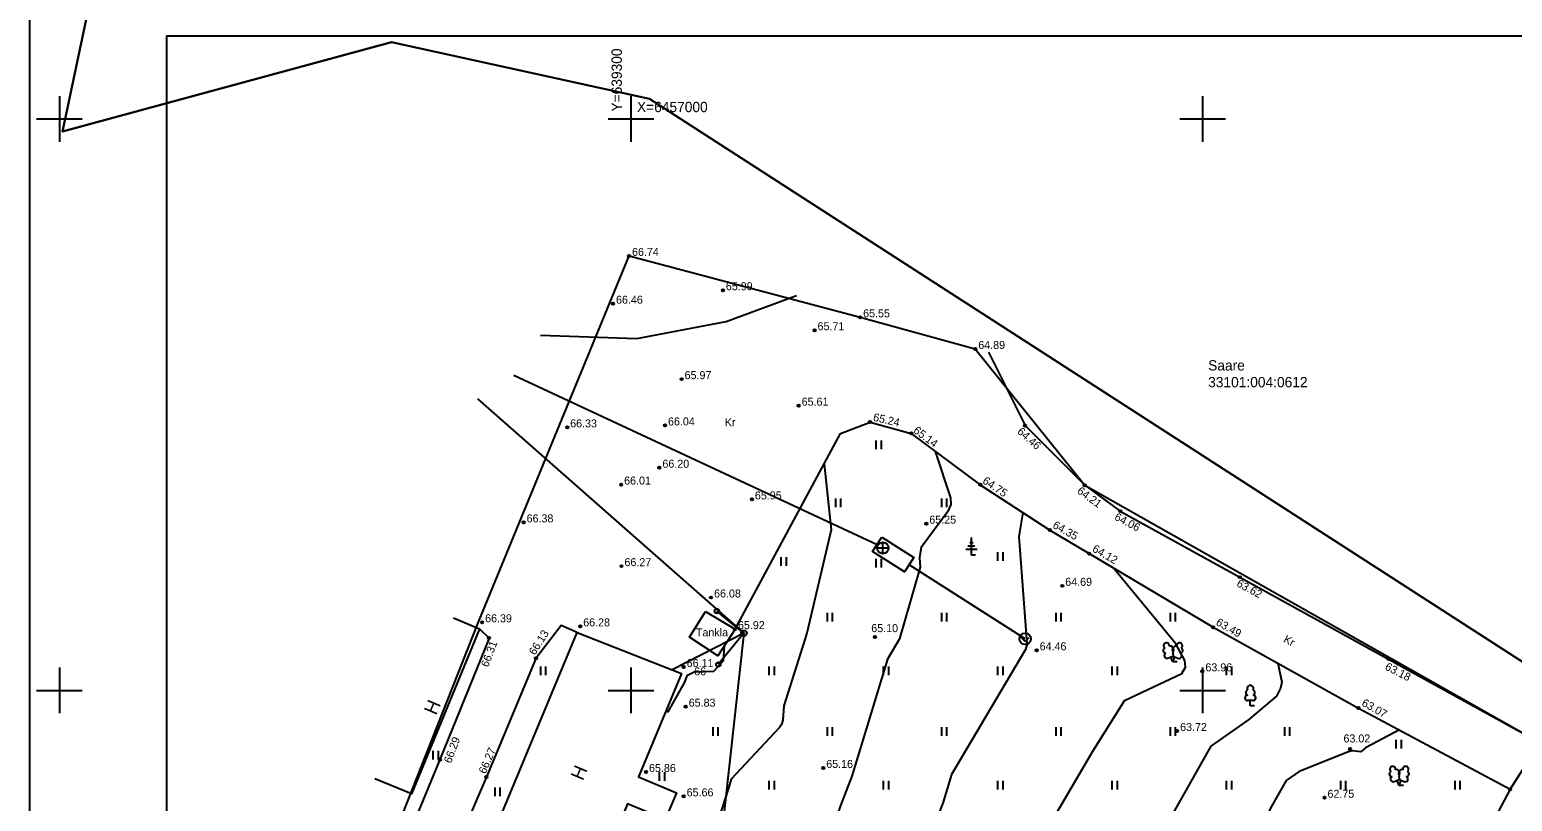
# Model space of a CAD drawing. Extents: x 638774 to 639510, y 6455594 to 6457445.
# Drawn here: x 639247.4 to 639377.1, y 6456940.3 to 6457007.8 of the extents above; entities that cross this region are included whole.
import ezdxf

# ---------------------------------------------------------------- set-up
doc = ezdxf.new("R2010")
doc.units = 0
for name, color, linetype in [('HALJASTUS', 7, 'Continuous'), ('HOONE', 7, 'Continuous'), ('HORISONTAAL-EH2000', 7, 'Continuous'), ('KKAEV', 7, 'Continuous'), ('KORGUS-EH2000', 7, 'Continuous'), ('KTRASS', 7, 'Continuous'), ('MOOTPIIR', 7, 'Continuous'), ('MPOHULIIN', 7, 'Continuous'), ('PIIR', 7, 'Continuous'), ('POST', 7, 'Continuous'), ('PUU', 7, 'Continuous'), ('RAJATIS', 7, 'Continuous'), ('TEE', 7, 'Continuous'), ('TORUMP', 7, 'Continuous'), ('VORK', 7, 'Continuous'), ('VORMISTUS', 7, 'Continuous')]:
    doc.layers.add(name, color=color, linetype=linetype)

msp = doc.modelspace()

# ---------------------------------------------------------------- linework, layer by layer
at = {"layer": 'HALJASTUS'}
for p, q in [((639321.43, 6456971.86), (639321.43, 6456971.1)), ((639321.89, 6456971.86), (639321.89, 6456971.1)), ((639317.88, 6456966.79), (639317.88, 6456966.03)), ((639318.33, 6456966.79), (639318.33, 6456966.03)), ((639327.16, 6456966.79), (639327.16, 6456966.03)), ((639327.61, 6456966.79), (639327.61, 6456966.03)), ((639332.07, 6456962.09), (639332.07, 6456961.33)), ((639332.52, 6456962.09), (639332.52, 6456961.33)), ((639313.12, 6456961.66), (639313.12, 6456960.9)), ((639313.58, 6456961.66), (639313.58, 6456960.9)), ((639321.43, 6456961.52), (639321.43, 6456960.76)), ((639321.89, 6456961.52), (639321.89, 6456960.76)), ((639317.16, 6456956.79), (639317.16, 6456956.03)), ((639317.61, 6456956.79), (639317.61, 6456956.03)), ((639327.16, 6456956.79), (639327.16, 6456956.03)), ((639327.61, 6456956.79), (639327.61, 6456956.03)), ((639337.16, 6456956.79), (639337.16, 6456956.03)), ((639337.61, 6456956.79), (639337.61, 6456956.03)), ((639347.16, 6456956.79), (639347.16, 6456956.03)), ((639347.61, 6456956.79), (639347.61, 6456956.03)), ((639292.07, 6456952.09), (639292.07, 6456951.33)), ((639292.52, 6456952.09), (639292.52, 6456951.33)), ((639312.07, 6456952.09), (639312.07, 6456951.33)), ((639312.52, 6456952.09), (639312.52, 6456951.33)), ((639322.07, 6456952.09), (639322.07, 6456951.33)), ((639322.52, 6456952.09), (639322.52, 6456951.33)), ((639332.07, 6456952.09), (639332.07, 6456951.33)), ((639332.52, 6456952.09), (639332.52, 6456951.33)), ((639342.07, 6456952.09), (639342.07, 6456951.33)), ((639342.52, 6456952.09), (639342.52, 6456951.33)), ((639352.07, 6456952.09), (639352.07, 6456951.33)), ((639352.52, 6456952.09), (639352.52, 6456951.33)), ((639307.16, 6456946.79), (639307.16, 6456946.03)), ((639307.61, 6456946.79), (639307.61, 6456946.03)), ((639317.16, 6456946.79), (639317.16, 6456946.03)), ((639317.61, 6456946.79), (639317.61, 6456946.03)), ((639327.16, 6456946.79), (639327.16, 6456946.03)), ((639327.61, 6456946.79), (639327.61, 6456946.03)), ((639337.16, 6456946.79), (639337.16, 6456946.03)), ((639337.61, 6456946.79), (639337.61, 6456946.03)), ((639347.16, 6456946.79), (639347.16, 6456946.03)), ((639347.61, 6456946.79), (639347.61, 6456946.03)), ((639357.16, 6456946.79), (639357.16, 6456946.03)), ((639357.61, 6456946.79), (639357.61, 6456946.03)), ((639366.92, 6456945.69), (639366.92, 6456944.93)), ((639367.37, 6456945.69), (639367.37, 6456944.93)), ((639282.67, 6456944.72), (639282.67, 6456943.96)), ((639283.12, 6456944.72), (639283.12, 6456943.96)), ((639302.47, 6456942.86), (639302.47, 6456942.1)), ((639302.93, 6456942.86), (639302.93, 6456942.1)), ((639288.09, 6456941.51), (639288.09, 6456940.75)), ((639288.54, 6456941.51), (639288.54, 6456940.75)), ((639312.07, 6456942.09), (639312.07, 6456941.33)), ((639312.52, 6456942.09), (639312.52, 6456941.33)), ((639322.07, 6456942.09), (639322.07, 6456941.33)), ((639322.52, 6456942.09), (639322.52, 6456941.33)), ((639332.07, 6456942.09), (639332.07, 6456941.33)), ((639332.52, 6456942.09), (639332.52, 6456941.33)), ((639342.07, 6456942.09), (639342.07, 6456941.33)), ((639342.52, 6456942.09), (639342.52, 6456941.33)), ((639352.07, 6456942.09), (639352.07, 6456941.33)), ((639352.52, 6456942.09), (639352.52, 6456941.33)), ((639362.07, 6456942.09), (639362.07, 6456941.33)), ((639362.52, 6456942.09), (639362.52, 6456941.33)), ((639372.07, 6456942.09), (639372.07, 6456941.33)), ((639372.52, 6456942.09), (639372.52, 6456941.33))]:
    msp.add_line(p, q, dxfattribs=at)
at = {"layer": 'HOONE'}
msp.add_lwpolyline([(639284.46, 6456956.35), (639286.75, 6456955.4), (639280.8, 6456940.94), (639277.6, 6456942.26)], dxfattribs=at)
msp.add_lwpolyline([(639295.3, 6456955.06), (639304.41, 6456951.48), (639300.66, 6456942.43), (639303.98, 6456941.04), (639302.98, 6456938.72), (639299.69, 6456940.08), (639295.83, 6456930.75), (639295.67, 6456930.81), (639294.92, 6456928.91), (639286.03, 6456932.79)], close=True, dxfattribs=at)
at = {"layer": 'HORISONTAAL-EH2000'}
for points in [[(639325.39, 6456962.52), (639327.81, 6456965.79), (639328, 6456966.27), (639327.97, 6456966.84), (639326.65, 6456970.89)], [(639316.89, 6456969.78), (639317.5, 6456964.06), (639315.37, 6456955.01), (639313.36, 6456948.66), (639313.28, 6456947.39), (639313.17, 6456947.03), (639312.99, 6456946.75), (639308.76, 6456942.25), (639308.56, 6456941.54), (639307.28, 6456937.56), (639306.35, 6456936.29), (639303.1, 6456935.47), (639302.77, 6456935.25), (639302.51, 6456934.92), (639302.25, 6456933.61), (639302.49, 6456931.97)], [(639334.66, 6456954.1), (639333.96, 6456963.46), (639334.3, 6456965.56)], [(639325.39, 6456962.52), (639325.25, 6456961.62), (639325.31, 6456960.77), (639323.48, 6456954.5), (639322.43, 6456952.73), (639319.32, 6456942.49), (639318.32, 6456939.93), (639315.1, 6456930.32), (639313.11, 6456927.38)], [(639343.16, 6456949.11), (639348.18, 6456951.48), (639348.5, 6456952.03), (639348.45, 6456952.61), (639347.67, 6456954.08), (639342.21, 6456960.7)], [(639308.14, 6456953.86), (639308.05, 6456952.57), (639307.21, 6456951.67), (639305.53, 6456951.6), (639304.9, 6456951.28), (639304.68, 6456950.72), (639303.21, 6456948.14), (639303.02, 6456948.14)], [(639334.66, 6456954.1), (639334.52, 6456953.59), (639328.03, 6456942.65), (639327.27, 6456940.14), (639323.08, 6456929.45), (639322.34, 6456927.22), (639320.72, 6456924.83), (639320.31, 6456924.19)], [(639356.6, 6456952.37), (639356.94, 6456950.71), (639356.82, 6456950.19), (639356.47, 6456949.49), (639354.05, 6456947.47), (639350.74, 6456945.11), (639346.76, 6456938.09), (639345.95, 6456936.3), (639344.56, 6456933.4), (639342.35, 6456923.89), (639342.27, 6456923.23), (639342.29, 6456922.55), (639342.67, 6456919.63), (639342.63, 6456919.06), (639342.43, 6456918.47), (639340.69, 6456915.46)], [(639343.16, 6456949.11), (639340.36, 6456944.67), (639336.78, 6456938.53), (639335.99, 6456936.89), (639334.39, 6456928.51), (639332.36, 6456923.23), (639330.78, 6456920.59)], [(639367.23, 6456946.54), (639364.25, 6456944.98), (639363.86, 6456944.64), (639363.08, 6456944.71), (639362.78, 6456944.63), (639358.44, 6456942.92), (639357.32, 6456942.13), (639355.98, 6456939.76), (639352.22, 6456931.43), (639351.73, 6456930.41), (639350.9, 6456926.82), (639351.82, 6456919.71), (639351.64, 6456915.78), (639351.34, 6456914.15), (639349.49, 6456910.47)]]:
    msp.add_lwpolyline(points, dxfattribs=at)
at = {"layer": 'KKAEV'}
for p, q in [((639321.54, 6456962.46), (639322.54, 6456962.46)), ((639322.04, 6456961.96), (639322.04, 6456962.96))]:
    msp.add_line(p, q, dxfattribs=at)
msp.add_circle((639322.04, 6456962.46), 0.5, dxfattribs=at)
at = {"layer": 'KORGUS-EH2000'}
for centre in [(639299.83, 6456988.01), (639308.04, 6456985.01), (639298.43, 6456983.83), (639316.06, 6456981.51), (639320.05, 6456982.64), (639330.12, 6456979.87), (639304.43, 6456977.23), (639314.67, 6456974.91), (639294.42, 6456973.01), (639302.98, 6456973.18), (639320.92, 6456973.48), (639324.52, 6456972.48), (639334.47, 6456973.17), (639302.49, 6456969.48), (639299.14, 6456968.01), (639330.56, 6456968), (639339.7, 6456967.95), (639310.58, 6456966.71), (639290.61, 6456964.7), (639325.84, 6456964.59), (639342.8, 6456965.68), (639336.64, 6456964.03), (639299.17, 6456960.87), (639340.08, 6456961.97), (639353.26, 6456959.91), (639307.01, 6456958.13), (639337.73, 6456959.15), (639286.98, 6456955.96), (639295.56, 6456955.6), (639350.93, 6456955.52), (639287.58, 6456954.58), (639309.1, 6456955.36), (639321.34, 6456954.68), (639335.49, 6456953.51), (639291.68, 6456952.8), (639304.61, 6456952.04), (639349.99, 6456951.67), (639366.28, 6456952.74), (639304.79, 6456948.58), (639363.64, 6456948.46), (639347.78, 6456946.45), (639283.28, 6456943.95), (639362.91, 6456944.88), (639301.32, 6456942.86), (639316.82, 6456943.22), (639287.35, 6456942.43), (639376.91, 6456941.35), (639304.61, 6456940.73), (639360.67, 6456940.61)]:
    msp.add_circle(centre, 0.1, dxfattribs=at)
at = {"layer": 'KTRASS'}
for p, q in [((639289.76, 6456977.58), (639321.54, 6456962.78)), ((639334.48, 6456954.51), (639324.33, 6456961))]:
    msp.add_line(p, q, dxfattribs=at)
msp.add_lwpolyline([(639321.94, 6456963.41), (639324.73, 6456961.63), (639323.92, 6456960.37), (639321.14, 6456962.15)], close=True, dxfattribs=at)
at = {"layer": 'MOOTPIIR'}
msp.add_lwpolyline([(639264.02, 6456898.66), (639286.62, 6456955.91), (639299.83, 6456988.01), (639320.05, 6456982.64), (639330.12, 6456979.87), (639339.7, 6456967.95), (639379.52, 6456945.44), (639376.91, 6456941.35), (639373.32, 6456934.6), (639368.69, 6456923.46), (639364.86, 6456914.82), (639354.19, 6456888.58), (639348.64, 6456876.3), (639348.48, 6456874.51), (639346.69, 6456870.12), (639339.75, 6456870.48), (639319.45, 6456875.42), (639278.5, 6456886.23), (639269.89, 6456887.23), (639261.01, 6456895.65)], close=True, dxfattribs=at)
at = {"layer": 'MPOHULIIN'}
msp.add_line((639309.88, 6456955), (639303.6, 6456951.79), dxfattribs=at)
msp.add_lwpolyline([(639286.57, 6456975.52), (639309.88, 6456955), (639306.56, 6456924.86), (639303.31, 6456891.15), (639299.78, 6456880.67)], dxfattribs=at)
at = {"layer": 'PIIR'}
msp.add_lwpolyline([(639268.08, 6457083.19), (639250.28, 6456998.89), (639279.06, 6457006.72), (639301.61, 6457001.74), (639392.96, 6456942.85)], dxfattribs=at)
msp.add_lwpolyline([(639501.75, 6457034.95), (639392.96, 6456942.85), (639301.61, 6457001.74), (639279.06, 6457006.72), (639250.28, 6456998.89), (639268.08, 6457083.19)], close=True, dxfattribs=at)
at = {"layer": 'POST'}
for q in [(639307.51, 6456956.94), (639307.64, 6456952.27)]:
    msp.add_line((639309.88, 6456955), q, dxfattribs=at)
for centre, radius in [((639307.51, 6456956.94), 0.2), ((639309.88, 6456955), 0.25), ((639309.88, 6456955), 0.0234), ((639307.64, 6456952.27), 0.2)]:
    msp.add_circle(centre, radius, dxfattribs=at)
at = {"layer": 'PUU'}
for p, q in [((639329.78, 6456961.82), (639329.78, 6456963.39)), ((639330.28, 6456962.32), (639329.28, 6456962.32)), ((639330.08, 6456962.62), (639329.48, 6456962.62)), ((639329.93, 6456962.92), (639329.63, 6456962.92)), ((639330.14, 6456961.82), (639329.78, 6456961.82)), ((639346.97, 6456952.83), (639347.41, 6456953)), ((639347.41, 6456952.49), (639347.23, 6456952.93)), ((639347.41, 6456953), (639347.85, 6456952.82)), ((639347.41, 6456952.49), (639347.59, 6456952.93)), ((639347.79, 6456952.49), (639347.41, 6456952.49)), ((639354.42, 6456949.12), (639353.94, 6456949.12)), ((639354.18, 6456948.64), (639354.18, 6456949.12)), ((639354.56, 6456948.64), (639354.18, 6456948.64)), ((639366.75, 6456942.02), (639367.2, 6456942.2)), ((639367.19, 6456941.69), (639367.02, 6456942.13)), ((639367.19, 6456941.69), (639367.37, 6456942.13)), ((639367.57, 6456941.69), (639367.19, 6456941.69)), ((639367.2, 6456942.2), (639367.64, 6456942.02))]:
    msp.add_line(p, q, dxfattribs=at)
for points in [[(639347.41, 6456953.5), (639347.39, 6456953.42), (639347.39, 6456953.4), (639347.4, 6456953.37), (639347.42, 6456953.34), (639347.43, 6456953.32), (639347.41, 6456953.28), (639347.39, 6456953.23), (639347.38, 6456953.21), (639347.39, 6456953.19), (639347.4, 6456953.16), (639347.43, 6456953.1), (639347.44, 6456953.08), (639347.43, 6456953.06), (639347.42, 6456953.03), (639347.41, 6456953)], [(639367.2, 6456942.69), (639367.18, 6456942.62), (639367.18, 6456942.6), (639367.19, 6456942.57), (639367.21, 6456942.53), (639367.21, 6456942.51), (639367.2, 6456942.48), (639367.17, 6456942.43), (639367.17, 6456942.4), (639367.17, 6456942.39), (639367.18, 6456942.36), (639367.22, 6456942.3), (639367.22, 6456942.28), (639367.22, 6456942.26), (639367.2, 6456942.22), (639367.2, 6456942.2)]]:
    msp.add_lwpolyline(points, dxfattribs=at)
for centre, radius, start, end in [((639346.78, 6456953.5), 0.224, 111.4304, 274.4987), ((639346.85, 6456953.91), 0.256, 111.5027, 232.5173), ((639346.88, 6456953.05), 0.237, 111.5014, 291.5004), ((639346.85, 6456953.91), 0.256, 350.4856, 111.5002), ((639347.19, 6456953.66), 0.224, 308.5041, 111.5725), ((639347.41, 6456953.26), 0.237, 66.7655, 111.5015), ((639347.65, 6456953.65), 0.225, 67.7016, 230.5126), ((639347.99, 6456953.9), 0.256, 67.6168, 188.6314), ((639347.94, 6456953.04), 0.237, 247.6166, 67.6155), ((639348.06, 6456953.49), 0.224, 264.6183, 67.6866), ((639347.99, 6456953.9), 0.256, 306.5997, 67.6143), ((639354.18, 6456950.16), 0.277, 332.5799, 207.4201), ((639353.95, 6456949.35), 0.238, 90.0016, 269.3953), ((639354.01, 6456949.81), 0.233, 109.0217, 253.1415), ((639354.35, 6456949.81), 0.233, 286.8508, 70.9859), ((639354.42, 6456949.35), 0.238, 270.6047, 89.9984), ((639366.56, 6456942.69), 0.224, 111.4304, 274.4987), ((639366.64, 6456943.1), 0.256, 111.5027, 232.5173), ((639366.64, 6456943.1), 0.256, 350.4856, 111.5002), ((639366.97, 6456942.85), 0.224, 308.5041, 111.5725), ((639367.2, 6456942.46), 0.237, 66.7655, 111.5015), ((639367.43, 6456942.85), 0.225, 67.7016, 230.5126), ((639367.77, 6456943.1), 0.256, 67.6168, 188.6314), ((639367.84, 6456942.68), 0.224, 264.6183, 67.6866), ((639367.77, 6456943.1), 0.256, 306.5997, 67.6143), ((639366.67, 6456942.25), 0.237, 111.5014, 291.5004), ((639367.73, 6456942.24), 0.237, 247.6166, 67.6155)]:
    msp.add_arc(centre, radius, start, end, dxfattribs=at)
at = {"layer": 'RAJATIS'}
msp.add_lwpolyline([(639306.51, 6456956.9), (639309.1, 6456955.36), (639307.61, 6456953.04), (639305.12, 6456954.67)], close=True, dxfattribs=at)
at = {"layer": 'TEE'}
for points in [[(639292.09, 6456981.09), (639300.5, 6456980.79), (639308.32, 6456982.27), (639314.47, 6456984.56)], [(639331.29, 6456979.59), (639334.47, 6456973.17), (639339.7, 6456967.95), (639342.8, 6456965.68), (639353.26, 6456959.91), (639366.28, 6456952.74), (639379.52, 6456945.44)], [(639309.1, 6456955.36), (639318.34, 6456972.47), (639320.92, 6456973.48), (639324.52, 6456972.48), (639330.56, 6456968), (639336.64, 6456964.03), (639340.08, 6456961.97), (639350.93, 6456955.52), (639363.64, 6456948.46), (639376.91, 6456941.35)], [(639295.3, 6456955.06), (639293.9, 6456955.69), (639291.68, 6456952.8), (639287.35, 6456942.43), (639281.84, 6456929.64), (639277.17, 6456918.12), (639271.95, 6456904.21), (639269.12, 6456896.39)], [(639286.75, 6456955.4), (639287.58, 6456954.58), (639283.28, 6456943.95), (639278.08, 6456931.39), (639273.54, 6456919.87), (639268.07, 6456906.12), (639264.24, 6456898.43), (639261.01, 6456895.65)]]:
    msp.add_lwpolyline(points, dxfattribs=at)
at = {"layer": 'TORUMP'}
for q in [(639334.12, 6456954.63), (639334.83, 6456954.63)]:
    msp.add_line((639334.48, 6456954.28), q, dxfattribs=at)
msp.add_circle((639334.48, 6456954.51), 0.5, dxfattribs=at)
at = {"layer": 'VORK'}
for p, q in [((639250, 6457002), (639250, 6456998)), ((639300, 6457002), (639300, 6456998)), ((639350, 6457002), (639350, 6456998)), ((639248, 6457000), (639252, 6457000)), ((639298, 6457000), (639302, 6457000)), ((639348, 6457000), (639352, 6457000)), ((639250, 6456952), (639250, 6456948)), ((639300, 6456952), (639300, 6456948)), ((639350, 6456952), (639350, 6456948)), ((639248, 6456950), (639252, 6456950)), ((639298, 6456950), (639302, 6456950)), ((639348, 6456950), (639352, 6456950))]:
    msp.add_line(p, q, dxfattribs=at)
at = {"layer": 'VORMISTUS'}
for points in [[(639247.39, 6457010.8), (639247.39, 6456862.3), (639457.39, 6456862.3), (639457.39, 6457010.8)], [(639259.39, 6456865.82), (639259.39, 6457007.27), (639453.89, 6457007.27), (639453.89, 6456865.82)]]:
    msp.add_lwpolyline(points, close=True, dxfattribs=at)

# ---------------------------------------------------------------- texts
at = {"layer": 'HOONE'}
for p in [(639282.95, 6456947.77), (639295.78, 6456942.04)]:
    msp.add_text('H', height=1.2, rotation=67.0791, dxfattribs=at).set_placement(p)
at = {"layer": 'HORISONTAAL-EH2000'}
msp.add_text('66', height=0.7, dxfattribs=at).set_placement((639305.53, 6456951.32))
at = {"layer": 'KORGUS-EH2000'}
for s, p in [(' 66.74', (639299.83, 6456988.01)), (' 65.99', (639308.04, 6456985.01)), (' 66.46', (639298.43, 6456983.83)), (' 65.55', (639320.05, 6456982.64)), (' 65.71', (639316.06, 6456981.51)), (' 64.89', (639330.12, 6456979.87)), (' 65.97', (639304.43, 6456977.23)), (' 65.61', (639314.67, 6456974.91)), (' 66.04', (639302.98, 6456973.18)), (' 66.33', (639294.42, 6456973.01)), (' 66.20', (639302.49, 6456969.48)), (' 66.01', (639299.14, 6456968.01)), (' 65.95', (639310.58, 6456966.71)), (' 66.38', (639290.61, 6456964.7)), (' 65.25', (639325.84, 6456964.59)), (' 66.27', (639299.17, 6456960.87)), (' 64.69', (639337.73, 6456959.15)), (' 66.08', (639307.01, 6456958.13)), (' 66.39', (639286.98, 6456955.96)), (' 66.28', (639295.56, 6456955.6)), (' 65.92', (639309.1, 6456955.36)), (' 65.10', (639320.76, 6456955.1)), (' 64.46', (639335.49, 6456953.51)), (' 66.11', (639304.61, 6456952.04)), (' 63.96', (639349.99, 6456951.67)), (' 65.83', (639304.79, 6456948.58)), (' 63.72', (639347.78, 6456946.45)), (' 63.02', (639362.07, 6456945.45)), (' 65.16', (639316.82, 6456943.22)), (' 65.86', (639301.32, 6456942.86)), (' 65.66', (639304.61, 6456940.73)), (' 62.75', (639360.67, 6456940.61))]:
    msp.add_text(s, height=0.7, dxfattribs=at).set_placement(p)
for s, rotation, p in [(' 65.24', 347.3232, (639320.88, 6456973.65)), (' 65.14', 323.195, (639324.43, 6456972.77)), (' 64.46', 318.1162, (639333.54, 6456972.74)), (' 64.75', 325.8759, (639330.47, 6456968.33)), (' 64.21', 323.9976, (639338.75, 6456967.47)), (' 64.35', 330.3897, (639336.6, 6456964.4)), (' 64.06', 332.2069, (639342, 6456965.09)), (' 64.12', 329.8444, (639340.07, 6456962.33)), (' 63.62', 331.3848, (639352.68, 6456959.28)), (' 63.49', 329.9444, (639350.88, 6456955.9)), (' 66.13', 57.6096, (639291.46, 6456952.81)), (' 66.31', 69.2937, (639287.41, 6456951.74)), (' 63.18', 332.6977, (639365.67, 6456951.98)), (' 63.07', 330.5101, (639363.63, 6456948.84)), (' 66.29', 69.7635, (639284.17, 6456943.33)), (' 66.27', 66.9503, (639287.18, 6456942.41))]:
    msp.add_text(s, height=0.7, rotation=rotation, dxfattribs=at).set_placement(p)
at = {"layer": 'PIIR'}
for s, p in [('Saare', (639350.49, 6456977.99)), ('33101:004:0612', (639350.49, 6456976.52))]:
    msp.add_text(s, height=0.9, dxfattribs=at).set_placement(p)
at = {"layer": 'RAJATIS'}
msp.add_text('Tankla', height=0.7, dxfattribs=at).set_placement((639305.68, 6456954.73))
at = {"layer": 'TEE'}
msp.add_text('Kr', height=0.7, dxfattribs=at).set_placement((639308.21, 6456973.11))
msp.add_text('Kr', height=0.7, rotation=331.9605, dxfattribs=at).set_placement((639357.02, 6456954.26))
at = {"layer": 'VORK'}
msp.add_text('Y=639300', height=0.9, rotation=90, dxfattribs=at).set_placement((639299.2, 6457000.64))
msp.add_text('X=6457000', height=0.9, dxfattribs=at).set_placement((639300.52, 6457000.59))

doc.saveas('drawing.dxf')
